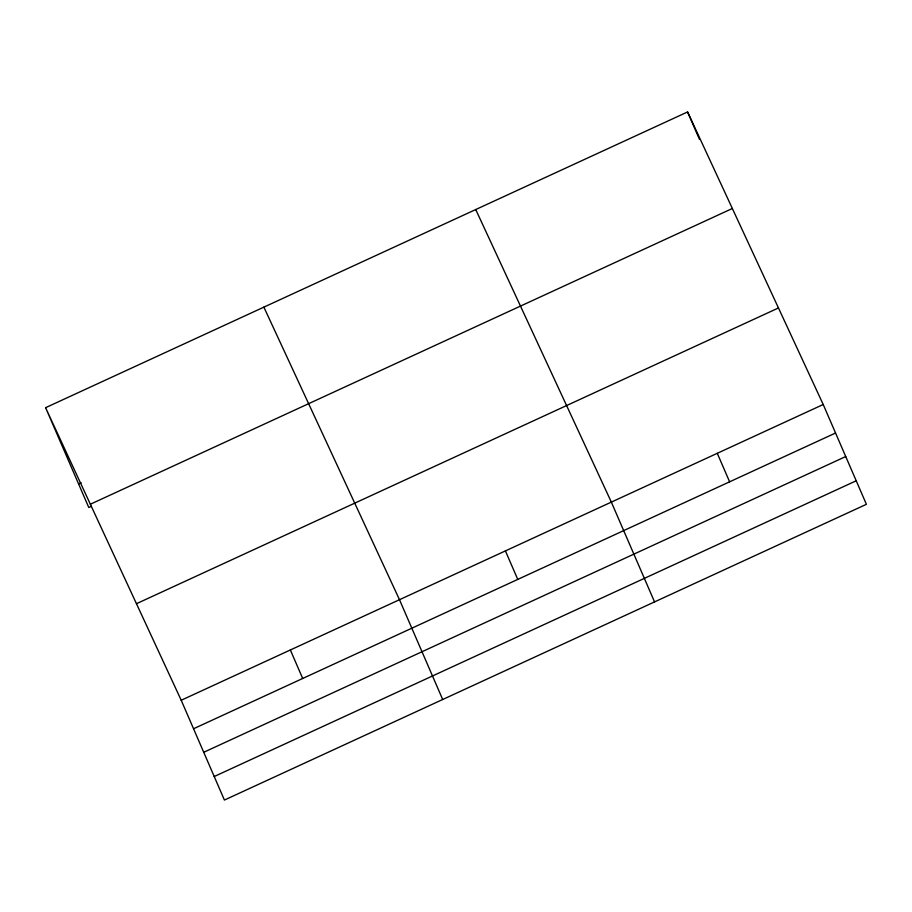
<?xml version="1.0" encoding="UTF-8"?>
<svg xmlns="http://www.w3.org/2000/svg" width="912" height="912" viewBox="0 0 912 912"><rect width="100%" height="100%" fill="white"/><g stroke="black" fill="none" stroke-linecap="round" stroke-linejoin="round"><path stroke-width="1.37" d="M45.6 407.687L687.591 111.948L823.217 404.506L866.4 504.313L224.409 800.052L181.214 700.256L45.6 407.687L88.783 507.494L91.36 506.308M78.603 483.964L81.179 482.779M90.356 504.233L732.347 208.495M136.458 603.71L778.46 307.96M181.214 700.256L823.217 404.506M193.549 728.756L835.552 433.018M203.729 752.286L845.732 456.547M214.217 776.522L856.22 480.784M475.733 209.543L611.348 502.102L654.542 601.909M263.876 307.139L399.49 599.697L442.685 699.504M687.591 111.948L699.367 139.148M717.277 453.31L729.611 481.81M505.419 550.905L517.754 579.405M290.358 649.971L302.693 678.482"/></g></svg>
